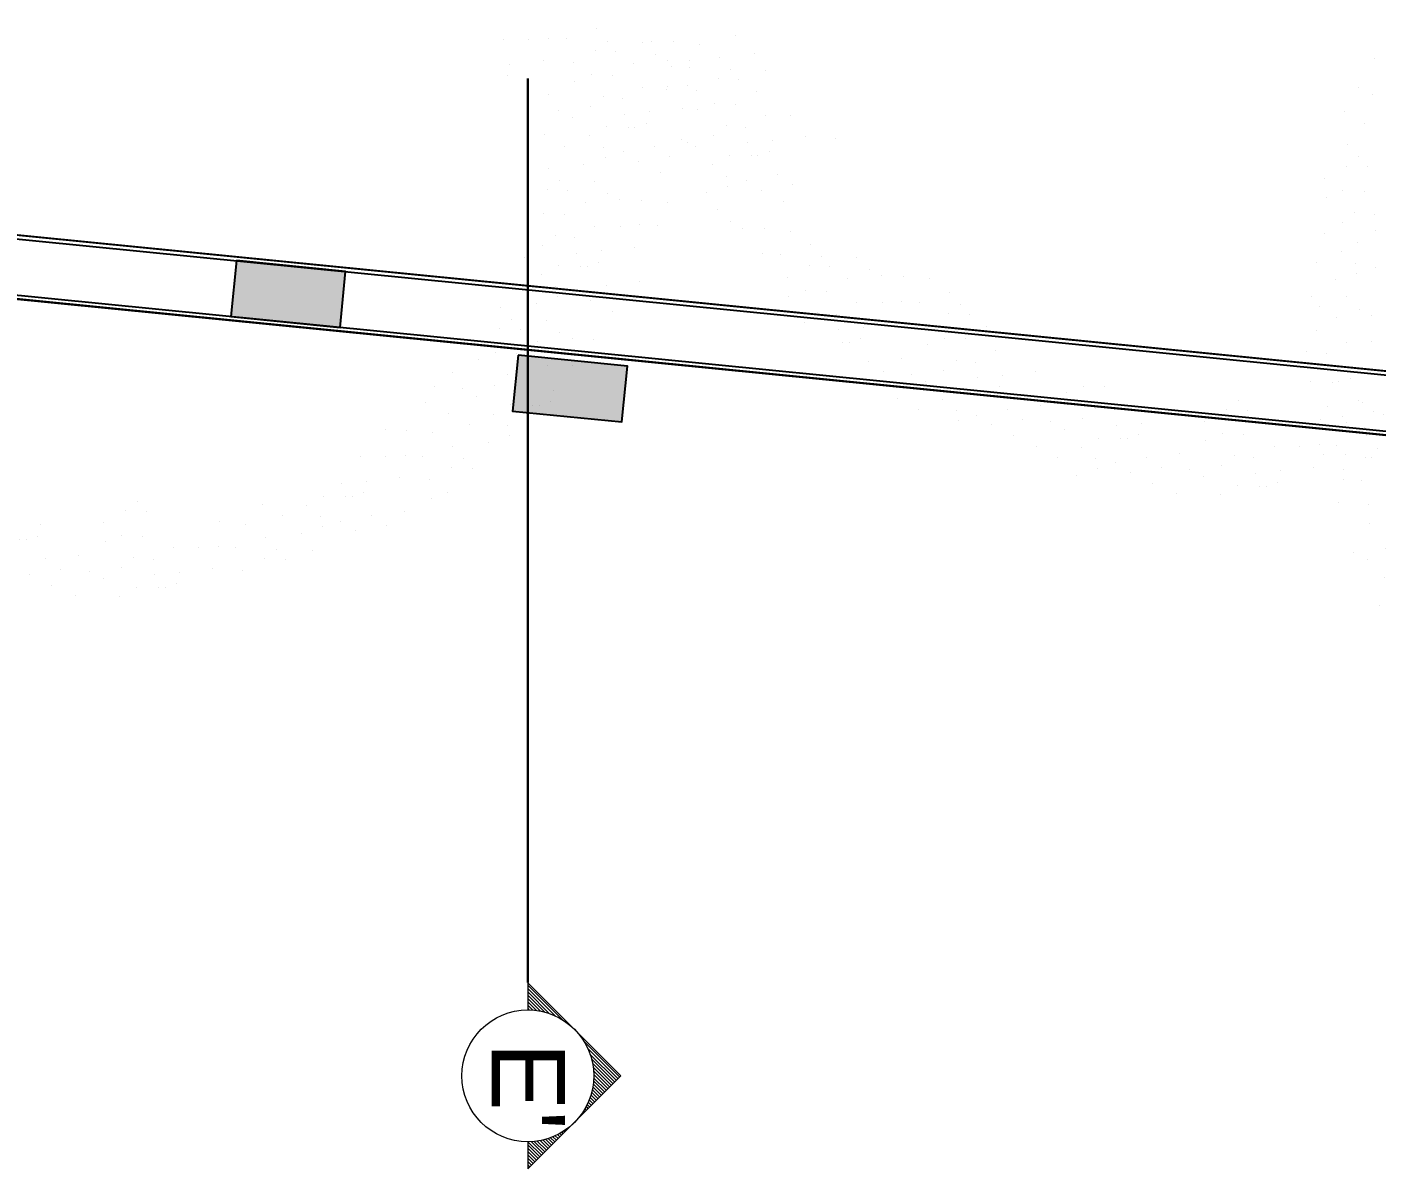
# Model space of a CAD drawing. Header units: metres. Extents: x 42 to 199, y -121 to 268.
# Drawn here: x 108.35 to 113.89, y -87.87 to -83.19 of the extents above; entities that cross this region are included whole.
import ezdxf
from ezdxf.enums import TextEntityAlignment as Align

# ---------------------------------------------------------------- set-up
doc = ezdxf.new("R2010")
doc.units = ezdxf.units.M
doc.header["$LTSCALE"] = 0.3
doc.linetypes.add('DASHDOT2', pattern=[0.5, 0.25, -0.125, 0, -0.125])
doc.layers.get('0').update_dxf_attribs({"color": 8})
for name, color, linetype, lineweight in [('A-AnnO-section lines', 8, 'Continuous', 18), ('A-Hatch', 8, 'Continuous', 9), ('A-LANDSCAPE', 8, 'Continuous', 5), ('DA HOUSE ARCH LAYOUT', 8, 'Continuous', 9)]:
    doc.layers.add(name, color=color, linetype=linetype, lineweight=lineweight)
for name, color, linetype in [('A-Cols', 8, 'Continuous'), ('A-Site Boundary', 8, 'Continuous'), ('A-Wall-Full', 8, 'Continuous'), ('A-Wall-Plst', 8, 'Continuous')]:
    doc.layers.add(name, color=color, linetype=linetype)
doc.styles.get("Standard").update_dxf_attribs({"font": 'arial.ttf'})

# ---------------------------------------------------------------- blocks, each defined once
blk = doc.blocks.new('zw$195B-flat-1-flat-1-flat-1-flat-1-flat-1-flat-1')
at = {"layer": 'A-Site Boundary', "color": 8, "ltscale": 0.6}
for points in [[(30.9785, 5.1523), (30.2862, -1.8121), (29.6282, -8.4313), (29.1107, -13.637), (28.9733, -15.0186), (28.765, -17.114), (28.5491, -19.2858), (28.4154, -20.6307), (28.2929, -21.8633), (28.0026, -24.7832), (27.6923, -27.9053), (27.517, -29.6682), (27.2042, -32.8151), (26.8782, -36.0943), (26.5516, -39.3802), (-7.0022, -34.7719)], [(30.7198, 5.178), (30.0275, -1.7864), (29.3695, -8.4055), (28.852, -13.6112), (28.7146, -14.9928), (28.5063, -17.0883), (28.2904, -19.2601), (28.1567, -20.6049), (28.0342, -21.8376), (27.7439, -24.7575), (27.4336, -27.8796), (27.2583, -29.6425), (26.9455, -32.7893), (26.6195, -36.0686), (26.3195, -39.0858), (-6.7217, -34.548), (-6.3673, -30.4861), (-5.6909, -22.7347), (-5.0415, -15.2918), (-4.322, -7.0464), (-3.7186, -0.1311), (-3.2226, 5.5538)]]:
    blk.add_lwpolyline(points, dxfattribs=at)
blk = doc.blocks.new('MUSTER_0')
at = {"color": 8, "linetype": 'Continuous', "transparency": 33554585}
for p, q in [((5.2638, -0.6818), (5.2638, -0.6818)), ((5.4788, -0.6798), (5.4788, -0.6798)), ((5.5648, -0.6858), (5.5648, -0.6858)), ((5.7638, -0.6818), (5.7638, -0.6818)), ((5.3288, -0.7253), (5.3288, -0.7253)), ((5.8288, -0.7253), (5.8288, -0.7253)), ((4.9993, -0.7658), (4.9993, -0.7658)), ((5.0813, -0.7438), (5.0813, -0.7438)), ((5.1598, -0.7358), (5.1598, -0.7358)), ((5.3903, -0.7353), (5.3903, -0.7353)), ((5.4993, -0.7658), (5.4993, -0.7658)), ((5.5813, -0.7438), (5.5813, -0.7438)), ((5.6598, -0.7358), (5.6598, -0.7358)), ((5.8903, -0.7353), (5.8903, -0.7353)), ((5.9993, -0.7658), (5.9993, -0.7658)), ((5.1068, -0.8063), (5.1068, -0.8063)), ((5.3113, -0.7838), (5.3113, -0.7838)), ((5.3793, -0.8188), (5.3793, -0.8188)), ((5.6068, -0.8063), (5.6068, -0.8063)), ((5.8113, -0.7838), (5.8113, -0.7838)), ((5.8793, -0.8188), (5.8793, -0.8188)), ((6.1068, -0.8063), (6.1068, -0.8063)), ((5.0218, -0.8358), (5.0218, -0.8358)), ((5.2078, -0.8393), (5.2078, -0.8393)), ((5.2478, -0.8353), (5.2478, -0.8353)), ((5.2723, -0.8678), (5.2723, -0.8678)), ((5.5218, -0.8358), (5.5218, -0.8358)), ((5.7078, -0.8393), (5.7078, -0.8393)), ((5.7478, -0.8353), (5.7478, -0.8353)), ((5.7723, -0.8678), (5.7723, -0.8678)), ((6.0218, -0.8358), (6.0218, -0.8358)), ((6.2078, -0.8393), (6.2078, -0.8393)), ((6.2478, -0.8353), (6.2478, -0.8353)), ((6.2723, -0.8678), (6.2723, -0.8678)), ((5.0158, -0.8833), (5.0158, -0.8833)), ((5.1353, -0.8868), (5.1353, -0.8868)), ((5.2433, -0.9168), (5.2433, -0.9168)), ((5.2803, -0.8888), (5.2803, -0.8888)), ((5.3643, -0.8778), (5.3643, -0.8778)), ((5.5158, -0.8833), (5.5158, -0.8833)), ((5.6353, -0.8868), (5.6353, -0.8868)), ((5.7433, -0.9168), (5.7433, -0.9168)), ((5.7803, -0.8888), (5.7803, -0.8888)), ((5.8643, -0.8778), (5.8643, -0.8778)), ((6.0158, -0.8833), (6.0158, -0.8833)), ((6.1353, -0.8868), (6.1353, -0.8868)), ((6.2433, -0.9168), (6.2433, -0.9168)), ((6.2803, -0.8888), (6.2803, -0.8888)), ((6.3643, -0.8778), (6.3643, -0.8778)), ((4.9903, -0.9373), (4.9903, -0.9373)), ((5.0683, -0.9448), (5.0683, -0.9448)), ((5.1948, -0.9388), (5.1948, -0.9388)), ((5.3033, -0.9608), (5.3033, -0.9608)), ((5.3728, -0.9468), (5.3728, -0.9468)), ((5.4033, -0.9303), (5.4033, -0.9303)), ((5.4903, -0.9373), (5.4903, -0.9373)), ((5.5683, -0.9448), (5.5683, -0.9448)), ((5.6948, -0.9388), (5.6948, -0.9388)), ((5.8033, -0.9608), (5.8033, -0.9608)), ((5.8728, -0.9468), (5.8728, -0.9468)), ((5.9033, -0.9303), (5.9033, -0.9303)), ((5.9903, -0.9373), (5.9903, -0.9373)), ((6.0683, -0.9448), (6.0683, -0.9448)), ((6.1948, -0.9388), (6.1948, -0.9388)), ((6.3033, -0.9608), (6.3033, -0.9608)), ((6.3728, -0.9468), (6.3728, -0.9468)), ((6.4033, -0.9303), (6.4033, -0.9303)), ((5.1318, -0.9968), (5.1318, -0.9968)), ((5.2103, -1.0038), (5.2103, -1.0038)), ((5.3508, -1.0043), (5.3508, -1.0043)), ((5.4473, -0.9908), (5.4473, -0.9908)), ((5.6318, -0.9968), (5.6318, -0.9968)), ((5.7103, -1.0038), (5.7103, -1.0038)), ((5.8508, -1.0043), (5.8508, -1.0043)), ((5.9473, -0.9908), (5.9473, -0.9908)), ((6.1318, -0.9968), (6.1318, -0.9968)), ((6.2103, -1.0038), (6.2103, -1.0038)), ((6.3508, -1.0043), (6.3508, -1.0043)), ((6.4473, -0.9908), (6.4473, -0.9908)), ((5.0268, -1.0523), (5.0268, -1.0523)), ((5.0493, -1.0133), (5.0493, -1.0133)), ((5.2563, -1.0328), (5.2563, -1.0328)), ((5.5268, -1.0523), (5.5268, -1.0523)), ((5.5493, -1.0133), (5.5493, -1.0133)), ((5.7563, -1.0328), (5.7563, -1.0328)), ((6.0268, -1.0523), (6.0268, -1.0523)), ((6.0493, -1.0133), (6.0493, -1.0133)), ((6.2563, -1.0328), (6.2563, -1.0328)), ((6.5268, -1.0523), (6.5268, -1.0523)), ((6.5493, -1.0133), (6.5493, -1.0133)), ((4.9998, -1.1013), (4.9998, -1.1013)), ((5.0693, -1.0808), (5.0693, -1.0808)), ((5.1528, -1.0668), (5.1528, -1.0668)), ((5.3118, -1.0783), (5.3118, -1.0783)), ((5.4118, -1.0718), (5.4118, -1.0718)), ((5.4998, -1.1013), (5.4998, -1.1013)), ((5.5693, -1.0808), (5.5693, -1.0808)), ((5.6528, -1.0668), (5.6528, -1.0668)), ((5.8118, -1.0783), (5.8118, -1.0783)), ((5.9118, -1.0718), (5.9118, -1.0718)), ((5.9998, -1.1013), (5.9998, -1.1013)), ((6.0693, -1.0808), (6.0693, -1.0808)), ((6.1528, -1.0668), (6.1528, -1.0668)), ((6.3118, -1.0783), (6.3118, -1.0783)), ((6.4118, -1.0718), (6.4118, -1.0718)), ((6.4998, -1.1013), (6.4998, -1.1013)), ((6.5693, -1.0808), (6.5693, -1.0808)), ((6.6528, -1.0668), (6.6528, -1.0668)), ((5.1328, -1.1383), (5.1328, -1.1383)), ((5.1923, -1.1123), (5.1923, -1.1123)), ((5.3043, -1.1313), (5.3043, -1.1313)), ((6.1328, -1.1383), (6.1328, -1.1383)), ((6.1923, -1.1123), (6.1923, -1.1123)), ((6.3043, -1.1313), (6.3043, -1.1313)), ((6.6328, -1.1383), (6.6328, -1.1383)), ((6.6923, -1.1123), (6.6923, -1.1123)), ((5.0648, -1.1858), (5.0648, -1.1858)), ((5.2638, -1.1818), (5.2638, -1.1818)), ((5.3973, -1.1493), (5.3973, -1.1493)), ((6.2638, -1.1818), (6.2638, -1.1818)), ((6.3973, -1.1493), (6.3973, -1.1493)), ((6.4788, -1.1798), (6.4788, -1.1798)), ((6.5648, -1.1858), (6.5648, -1.1858)), ((6.7638, -1.1818), (6.7638, -1.1818)), ((5.1598, -1.2358), (5.1598, -1.2358)), ((6.3288, -1.2253), (6.3288, -1.2253)), ((6.3903, -1.2353), (6.3903, -1.2353)), ((6.6598, -1.2358), (6.6598, -1.2358)), ((6.8288, -1.2253), (6.8288, -1.2253)), ((5.0813, -1.2438), (5.0813, -1.2438)), ((6.4993, -1.2658), (6.4993, -1.2658)), ((6.5813, -1.2438), (6.5813, -1.2438)), ((6.8113, -1.2838), (6.8113, -1.2838)), ((5.1068, -1.3063), (5.1068, -1.3063)), ((6.6068, -1.3063), (6.6068, -1.3063)), ((6.8793, -1.3188), (6.8793, -1.3188)), ((5.2078, -1.3393), (5.2078, -1.3393)), ((5.2478, -1.3353), (5.2478, -1.3353)), ((6.5218, -1.3358), (6.5218, -1.3358)), ((6.7078, -1.3393), (6.7078, -1.3393)), ((6.7478, -1.3353), (6.7478, -1.3353)), ((6.7723, -1.3678), (6.7723, -1.3678)), ((5.1353, -1.3868), (5.1353, -1.3868)), ((6.6353, -1.3868), (6.6353, -1.3868)), ((6.7433, -1.4168), (6.7433, -1.4168)), ((6.7803, -1.3888), (6.7803, -1.3888)), ((6.8643, -1.3778), (6.8643, -1.3778)), ((6.8033, -1.4608), (6.8033, -1.4608)), ((6.8728, -1.4468), (6.8728, -1.4468)), ((6.9033, -1.4303), (6.9033, -1.4303)), ((6.9903, -1.4373), (6.9903, -1.4373)), ((6.8508, -1.5043), (6.8508, -1.5043)), ((6.9473, -1.4908), (6.9473, -1.4908)), ((7.0493, -1.5133), (7.0493, -1.5133)), ((7.0268, -1.5523), (7.0268, -1.5523)), ((6.9118, -1.5718), (6.9118, -1.5718)), ((6.9998, -1.6013), (6.9998, -1.6013)), ((7.0693, -1.5808), (7.0693, -1.5808)), ((6.8973, -1.6493), (6.8973, -1.6493)), ((7.1328, -1.6383), (7.1328, -1.6383)), ((6.9788, -1.6798), (6.9788, -1.6798)), ((7.0648, -1.6858), (7.0648, -1.6858)), ((7.0813, -1.7438), (7.0813, -1.7438)), ((7.1598, -1.7358), (7.1598, -1.7358)), ((6.9993, -1.7658), (6.9993, -1.7658)), ((7.1068, -1.8063), (7.1068, -1.8063)), ((7.2478, -1.8353), (7.2478, -1.8353)), ((7.2078, -1.8393), (7.2078, -1.8393)), ((7.2723, -1.8678), (7.2723, -1.8678)), ((7.1353, -1.8868), (7.1353, -1.8868)), ((7.2433, -1.9168), (7.2433, -1.9168)), ((7.2803, -1.8888), (7.2803, -1.8888)), ((7.1948, -1.9388), (7.1948, -1.9388)), ((7.3033, -1.9608), (7.3033, -1.9608)), ((7.0493, -2.0133), (7.0493, -2.0133)), ((7.1318, -1.9968), (7.1318, -1.9968)), ((7.2103, -2.0038), (7.2103, -2.0038)), ((7.3508, -2.0043), (7.3508, -2.0043)), ((7.0268, -2.0523), (7.0268, -2.0523)), ((7.2563, -2.0328), (7.2563, -2.0328)), ((7.0693, -2.0808), (7.0693, -2.0808)), ((7.1528, -2.0668), (7.1528, -2.0668)), ((7.3118, -2.0783), (7.3118, -2.0783)), ((7.1328, -2.1383), (7.1328, -2.1383)), ((7.1923, -2.1123), (7.1923, -2.1123)), ((7.3043, -2.1313), (7.3043, -2.1313)), ((7.3973, -2.1493), (7.3973, -2.1493)), ((7.2638, -2.1818), (7.2638, -2.1818)), ((7.3288, -2.2253), (7.3288, -2.2253)), ((7.3903, -2.2353), (7.3903, -2.2353)), ((7.3113, -2.2838), (7.3113, -2.2838)), ((7.2078, -2.3393), (7.2078, -2.3393)), ((7.2478, -2.3353), (7.2478, -2.3353)), ((7.3793, -2.3188), (7.3793, -2.3188)), ((7.2723, -2.3678), (7.2723, -2.3678)), ((7.3643, -2.3778), (7.3643, -2.3778)), ((7.2433, -2.4168), (7.2433, -2.4168)), ((7.2803, -2.3888), (7.2803, -2.3888)), ((7.4033, -2.4303), (7.4033, -2.4303)), ((7.1948, -2.4388), (7.1948, -2.4388)), ((7.3033, -2.4608), (7.3033, -2.4608)), ((7.3728, -2.4468), (7.3728, -2.4468)), ((7.1318, -2.4968), (7.1318, -2.4968)), ((7.2103, -2.5038), (7.2103, -2.5038)), ((7.3508, -2.5043), (7.3508, -2.5043)), ((7.4473, -2.4908), (7.4473, -2.4908)), ((7.1528, -2.5668), (7.1528, -2.5668)), ((7.2563, -2.5328), (7.2563, -2.5328)), ((7.1923, -2.6123), (7.1923, -2.6123)), ((7.3118, -2.5783), (7.3118, -2.5783)), ((7.4118, -2.5718), (7.4118, -2.5718)), ((7.3043, -2.6313), (7.3043, -2.6313)), ((7.3973, -2.6493), (7.3973, -2.6493)), ((7.2638, -2.6818), (7.2638, -2.6818)), ((7.1598, -2.7358), (7.1598, -2.7358)), ((7.3288, -2.7253), (7.3288, -2.7253)), ((7.3903, -2.7353), (7.3903, -2.7353)), ((7.3113, -2.7838), (7.3113, -2.7838)), ((7.2078, -2.8393), (7.2078, -2.8393)), ((7.2478, -2.8353), (7.2478, -2.8353)), ((7.3793, -2.8188), (7.3793, -2.8188)), ((7.1353, -2.8868), (7.1353, -2.8868)), ((7.2723, -2.8678), (7.2723, -2.8678)), ((7.2803, -2.8888), (7.2803, -2.8888)), ((7.3643, -2.8778), (7.3643, -2.8778)), ((7.2433, -2.9168), (7.2433, -2.9168)), ((7.4033, -2.9303), (7.4033, -2.9303)), ((7.0683, -2.9448), (7.0683, -2.9448)), ((7.1948, -2.9388), (7.1948, -2.9388)), ((7.3033, -2.9608), (7.3033, -2.9608)), ((7.3728, -2.9468), (7.3728, -2.9468)), ((7.0493, -3.0133), (7.0493, -3.0133)), ((7.1318, -2.9968), (7.1318, -2.9968)), ((7.2103, -3.0038), (7.2103, -3.0038)), ((7.3508, -3.0043), (7.3508, -3.0043)), ((7.0268, -3.0523), (7.0268, -3.0523)), ((7.1528, -3.0668), (7.1528, -3.0668)), ((7.2563, -3.0328), (7.2563, -3.0328)), ((7.4118, -3.0718), (7.4118, -3.0718)), ((6.9998, -3.1013), (6.9998, -3.1013)), ((7.0693, -3.0808), (7.0693, -3.0808)), ((7.1923, -3.1123), (7.1923, -3.1123)), ((7.3118, -3.0783), (7.3118, -3.0783)), ((7.1328, -3.1383), (7.1328, -3.1383)), ((7.3043, -3.1313), (7.3043, -3.1313)), ((7.3973, -3.1493), (7.3973, -3.1493)), ((6.9788, -3.1798), (6.9788, -3.1798)), ((7.0648, -3.1858), (7.0648, -3.1858)), ((7.2638, -3.1818), (7.2638, -3.1818)), ((7.0813, -3.2438), (7.0813, -3.2438)), ((7.1598, -3.2358), (7.1598, -3.2358)), ((7.3288, -3.2253), (7.3288, -3.2253)), ((6.9993, -3.2658), (6.9993, -3.2658)), ((7.3113, -3.2838), (7.3113, -3.2838)), ((7.0218, -3.3358), (7.0218, -3.3358)), ((7.1068, -3.3063), (7.1068, -3.3063)), ((7.2078, -3.3393), (7.2078, -3.3393)), ((7.2478, -3.3353), (7.2478, -3.3353)), ((7.0158, -3.3833), (7.0158, -3.3833)), ((7.1353, -3.3868), (7.1353, -3.3868)), ((7.2723, -3.3678), (7.2723, -3.3678)), ((7.2803, -3.3888), (7.2803, -3.3888)), ((6.9903, -3.4373), (6.9903, -3.4373)), ((7.1948, -3.4388), (7.1948, -3.4388)), ((7.2433, -3.4168), (7.2433, -3.4168)), ((7.0683, -3.4448), (7.0683, -3.4448)), ((7.0493, -3.5133), (7.0493, -3.5133)), ((7.1318, -3.4968), (7.1318, -3.4968)), ((7.2103, -3.5038), (7.2103, -3.5038)), ((7.2563, -3.5328), (7.2563, -3.5328)), ((7.0268, -3.5523), (7.0268, -3.5523)), ((7.1528, -3.5668), (7.1528, -3.5668)), ((6.9998, -3.6013), (6.9998, -3.6013)), ((7.0693, -3.5808), (7.0693, -3.5808)), ((7.1923, -3.6123), (7.1923, -3.6123)), ((6.6328, -3.6383), (6.6328, -3.6383)), ((7.1328, -3.6383), (7.1328, -3.6383)), ((6.9788, -3.6798), (6.9788, -3.6798)), ((7.0648, -3.6858), (7.0648, -3.6858)), ((6.6598, -3.7358), (6.6598, -3.7358)), ((6.8288, -3.7253), (6.8288, -3.7253)), ((6.8903, -3.7353), (6.8903, -3.7353)), ((7.0813, -3.7438), (7.0813, -3.7438)), ((6.6068, -3.8063), (6.6068, -3.8063)), ((6.8113, -3.7838), (6.8113, -3.7838)), ((6.9993, -3.7658), (6.9993, -3.7658)), ((6.7078, -3.8393), (6.7078, -3.8393)), ((6.7478, -3.8353), (6.7478, -3.8353)), ((6.8793, -3.8188), (6.8793, -3.8188)), ((7.0218, -3.8358), (7.0218, -3.8358)), ((6.6353, -3.8868), (6.6353, -3.8868)), ((6.7723, -3.8678), (6.7723, -3.8678)), ((6.7803, -3.8888), (6.7803, -3.8888)), ((6.8643, -3.8778), (6.8643, -3.8778)), ((7.0158, -3.8833), (7.0158, -3.8833)), ((6.4903, -3.9373), (6.4903, -3.9373)), ((6.5683, -3.9448), (6.5683, -3.9448)), ((6.6948, -3.9388), (6.6948, -3.9388)), ((6.7433, -3.9168), (6.7433, -3.9168)), ((6.8728, -3.9468), (6.8728, -3.9468)), ((6.9033, -3.9303), (6.9033, -3.9303)), ((6.9903, -3.9373), (6.9903, -3.9373)), ((6.4473, -3.9908), (6.4473, -3.9908)), ((6.8033, -3.9608), (6.8033, -3.9608)), ((6.9473, -3.9908), (6.9473, -3.9908)), ((6.5493, -4.0133), (6.5493, -4.0133)), ((6.6318, -3.9968), (6.6318, -3.9968)), ((6.7103, -4.0038), (6.7103, -4.0038)), ((6.7563, -4.0328), (6.7563, -4.0328)), ((6.8508, -4.0043), (6.8508, -4.0043)), ((6.4118, -4.0718), (6.4118, -4.0718)), ((6.5268, -4.0523), (6.5268, -4.0523)), ((6.5693, -4.0808), (6.5693, -4.0808)), ((6.6528, -4.0668), (6.6528, -4.0668)), ((6.8118, -4.0783), (6.8118, -4.0783)), ((6.4998, -4.1013), (6.4998, -4.1013)), ((6.6923, -4.1123), (6.6923, -4.1123)), ((6.6328, -4.1383), (6.6328, -4.1383)), ((6.8043, -4.1313), (6.8043, -4.1313)), ((6.4788, -4.1798), (6.4788, -4.1798)), ((6.5648, -4.1858), (6.5648, -4.1858)), ((6.3288, -4.2253), (6.3288, -4.2253)), ((6.3903, -4.2353), (6.3903, -4.2353)), ((6.4993, -4.2658), (6.4993, -4.2658)), ((6.5813, -4.2438), (6.5813, -4.2438)), ((6.6598, -4.2358), (6.6598, -4.2358)), ((6.1068, -4.3063), (6.1068, -4.3063)), ((6.3113, -4.2838), (6.3113, -4.2838)), ((6.0218, -4.3358), (6.0218, -4.3358)), ((6.2078, -4.3393), (6.2078, -4.3393)), ((6.2478, -4.3353), (6.2478, -4.3353)), ((6.3793, -4.3188), (6.3793, -4.3188)), ((6.5218, -4.3358), (6.5218, -4.3358)), ((5.8643, -4.3778), (5.8643, -4.3778)), ((6.0158, -4.3833), (6.0158, -4.3833)), ((6.1353, -4.3868), (6.1353, -4.3868)), ((6.2723, -4.3678), (6.2723, -4.3678)), ((6.2803, -4.3888), (6.2803, -4.3888)), ((6.3643, -4.3778), (6.3643, -4.3778)), ((5.6948, -4.4388), (5.6948, -4.4388)), ((5.7433, -4.4168), (5.7433, -4.4168)), ((5.8728, -4.4468), (5.8728, -4.4468)), ((5.9033, -4.4303), (5.9033, -4.4303)), ((5.9903, -4.4373), (5.9903, -4.4373)), ((6.0683, -4.4448), (6.0683, -4.4448)), ((6.1948, -4.4388), (6.1948, -4.4388)), ((6.2433, -4.4168), (6.2433, -4.4168)), ((5.6318, -4.4968), (5.6318, -4.4968)), ((5.8033, -4.4608), (5.8033, -4.4608)), ((5.9473, -4.4908), (5.9473, -4.4908)), ((6.1318, -4.4968), (6.1318, -4.4968)), ((6.3033, -4.4608), (6.3033, -4.4608)), ((5.5493, -4.5133), (5.5493, -4.5133)), ((5.7103, -4.5038), (5.7103, -4.5038)), ((5.7563, -4.5328), (5.7563, -4.5328)), ((5.8508, -4.5043), (5.8508, -4.5043)), ((6.0493, -4.5133), (6.0493, -4.5133)), ((6.2103, -4.5038), (6.2103, -4.5038)), ((5.3118, -4.5783), (5.3118, -4.5783)), ((5.4118, -4.5718), (5.4118, -4.5718)), ((5.5268, -4.5523), (5.5268, -4.5523)), ((5.5693, -4.5808), (5.5693, -4.5808)), ((5.6528, -4.5668), (5.6528, -4.5668)), ((5.8118, -4.5783), (5.8118, -4.5783)), ((5.9118, -4.5718), (5.9118, -4.5718)), ((6.0268, -4.5523), (6.0268, -4.5523)), ((5.1923, -4.6123), (5.1923, -4.6123)), ((5.3043, -4.6313), (5.3043, -4.6313)), ((5.4998, -4.6013), (5.4998, -4.6013)), ((5.6923, -4.6123), (5.6923, -4.6123)), ((5.3973, -4.6493), (5.3973, -4.6493)), ((5.6328, -4.6383), (5.6328, -4.6383))]:
    blk.add_line(p, q, dxfattribs=at)
blk = doc.blocks.new('zw$CD40')
h = blk.add_hatch()
h.set_pattern_fill('ANSI31', color=8, scale=0.00077108, style=0)
h.set_pattern_definition([(45, (2.80108964, 1.68303136), (-6.81544715e-05, 6.81544715e-05), [])])
h.paths.add_polyline_path([(0.043944, 0.006515), (0.042036, 0.004607, -0.414214), (0.045853, 0.004607)])
h.paths.add_polyline_path([(0.042036, 0.004607), (0.040128, 0.002699), (0.041245, 0.002699, -0.198912)])
h.paths.add_polyline_path([(0.045853, 0.004607, -0.198912), (0.046643, 0.002699), (0.047761, 0.002699)])
at = {"color": 8}
for p, q in [((0.040128, 0.002699), (0.043944, 0.006515)), ((0.047761, 0.002699), (0.043944, 0.006515)), ((0.040128, 0.002699), (0.041245, 0.002699)), ((0.046643, 0.002699), (0.047761, 0.002699))]:
    blk.add_line(p, q, dxfattribs=at)
at = {"color": 8, "linetype": 'DASHDOT2', "ltscale": 0.3, "const_width": 0.0000907}
blk.add_lwpolyline([(0.040128, 0.002699), (0.003069, 0.002699)], dxfattribs=at)
at = {"color": 8}
blk.add_circle((0.043944, 0.002699), 0.002699, dxfattribs=at)
blk.add_attdef("A'", text='', height=0.003, dxfattribs=at).set_placement((0.04437, 0.002721), align=Align.MIDDLE)
blk = doc.blocks.new('SECTION LINES')
at = {"layer": 'A-AnnO-section lines', "color": 8}
ref = blk.add_blockref('zw$CD40', (110.1364, -83.0932), dxfattribs=dict(at, xscale=100, yscale=100, zscale=100, rotation=269.9999999999999))
ref.add_attrib("A'", "E'", dxfattribs={"layer": '0', "height": 0.3, "rotation": 270}).set_placement((110.4085, -87.5302), align=Align.MIDDLE)
blk = doc.blocks.new('zw$B4E6')
at = {"layer": 'A-Cols', "ltscale": 0.25}
h = blk.add_hatch(color=256, dxfattribs=at)
h.dxf.hatch_style = 1
h.paths.add_polyline_path([(0, 0.23), (0, 0), (0.45, 0), (0.45, 0.23)])
blk.add_lwpolyline([(0, 0.23), (0, 0), (0.45, 0), (0.45, 0.23)], close=True, dxfattribs=at)
blk = doc.blocks.new('DA HOUSE ARCH LAYOUT')
at = {"layer": 'A-Hatch', "transparency": 33554534}
h = blk.add_hatch(dxfattribs=at)
h.set_pattern_fill('ANSI34', color=8, scale=0.05, angle=135)
h.set_pattern_definition([(180, (143.66595, 80.5253), (-8e-16, -0.9525), []), (180, (143.5072, 80.684), (-8e-16, -0.9525), []), (180, (143.34845, 80.8428), (-8e-16, -0.9525), []), (180, (143.1897, 81.0015), (-8e-16, -0.9525), [])])
h.paths.add_polyline_path([(-4.77, -11.6999), (19.35, -11.7), (19.35, -23.43), (32.0283, -23.43), (32.2446, -21.83), (30.3908, -21.83), (30.3908, -21.93), (29.9908, -21.93), (29.9906, -14.136), (29.9906, -15.135, -0.255571), (30.2109, -14.7322), (30.2208, -12.5299), (29.9908, -12.5299), (29.9908, -5.7602, -0.509998), (30.5975, -5.2899, 0.131852), (31.3505, -5.5096, 0.414214), (32.6508, -4.2093, 0.414214), (31.3505, -2.909, 0.124697), (30.7314, -3.0659, -0.546787), (29.9908, -2.7299), (29.9908, 0.6871), (32.0248, 0.6871), (32.0248, 1.9651), (19.7004, 1.9651, -0.764694), (19.2402, 2.1101), (16.7403, 2.1102), (16.74, -8.5299), (-0.255, -8.5299), (-0.255, -11.6998)])
at = {"layer": 'A-Wall-Full', "color": 8}
blk.add_lwpolyline([(-18.438, 13.0328), (-18.4067, 13.261), (36.5875, 8.4624), (31.9647, -25.7283), (-23.0108, -20.2632), (-22.8333, -18.9707), (-22.6055, -19.002), (-22.7505, -20.058), (31.7666, -25.4775), (36.3273, 8.2543)], close=True, dxfattribs=at)
at = {"layer": 'A-Wall-Plst', "color": 8}
blk.add_lwpolyline([(-9.4697, 12.2352), (-9.4697, 9.7912), (-10.4447, 9.7912), (-10.4447, 9.5312), (-9.2097, 9.5312), (-9.2097, 12.2125), (36.3103, 8.2407), (31.7536, -25.4611), (-18.6707, -20.4485), (-18.654, -20.3271), (-18.8323, -20.3026), (-18.8499, -20.4306), (-20.3137, -20.2851), (-20.3063, -20.2312), (-20.5639, -20.1958), (-20.5726, -20.2594), (-22.7335, -20.0446), (-22.5885, -18.9891), (-22.8461, -18.9538), (-23.0278, -20.2766), (31.9777, -25.7447), (36.6045, 8.476), (-18.4196, 13.2772), (-18.455, 13.0192)], close=True, dxfattribs=at)
at = {"layer": 'A-AnnO-section lines', "color": 8, "ltscale": 0.25}
blk.add_blockref('SECTION LINES', (-97.1462, 60.628), dxfattribs=at)
at = {"layer": 'A-Cols', "color": 8, "ltscale": 0.25, "rotation": 354.3228920286048}
for p in [(12.0427, -23.7479), (13.1978, -24.1351)]:
    blk.add_blockref('zw$B4E6', p, dxfattribs=at)
at = {"layer": 'A-LANDSCAPE', "color": 8, "lineweight": 35, "transparency": 33554457, "xscale": 1.205351243692543, "yscale": 1.205351243692543, "zscale": 1.205351243692543, "rotation": 251.0061319040827}
for p in [(21.268, -16.8874), (16.7564, -17.3033), (24.0226, -18.5809)]:
    blk.add_blockref('MUSTER_0', p, dxfattribs=at)
at = {"layer": 'A-Site Boundary', "color": 8, "rotation": 270}
blk.add_blockref('zw$195B-flat-1-flat-1-flat-1-flat-1-flat-1-flat-1', (16.3523, 6.275), dxfattribs=at)

msp = doc.modelspace()

# ---------------------------------------------------------------- block references
at = {"layer": 'DA HOUSE ARCH LAYOUT'}
msp.add_blockref('DA HOUSE ARCH LAYOUT', (97.1462, -60.628), dxfattribs=at)

doc.saveas('drawing.dxf')
